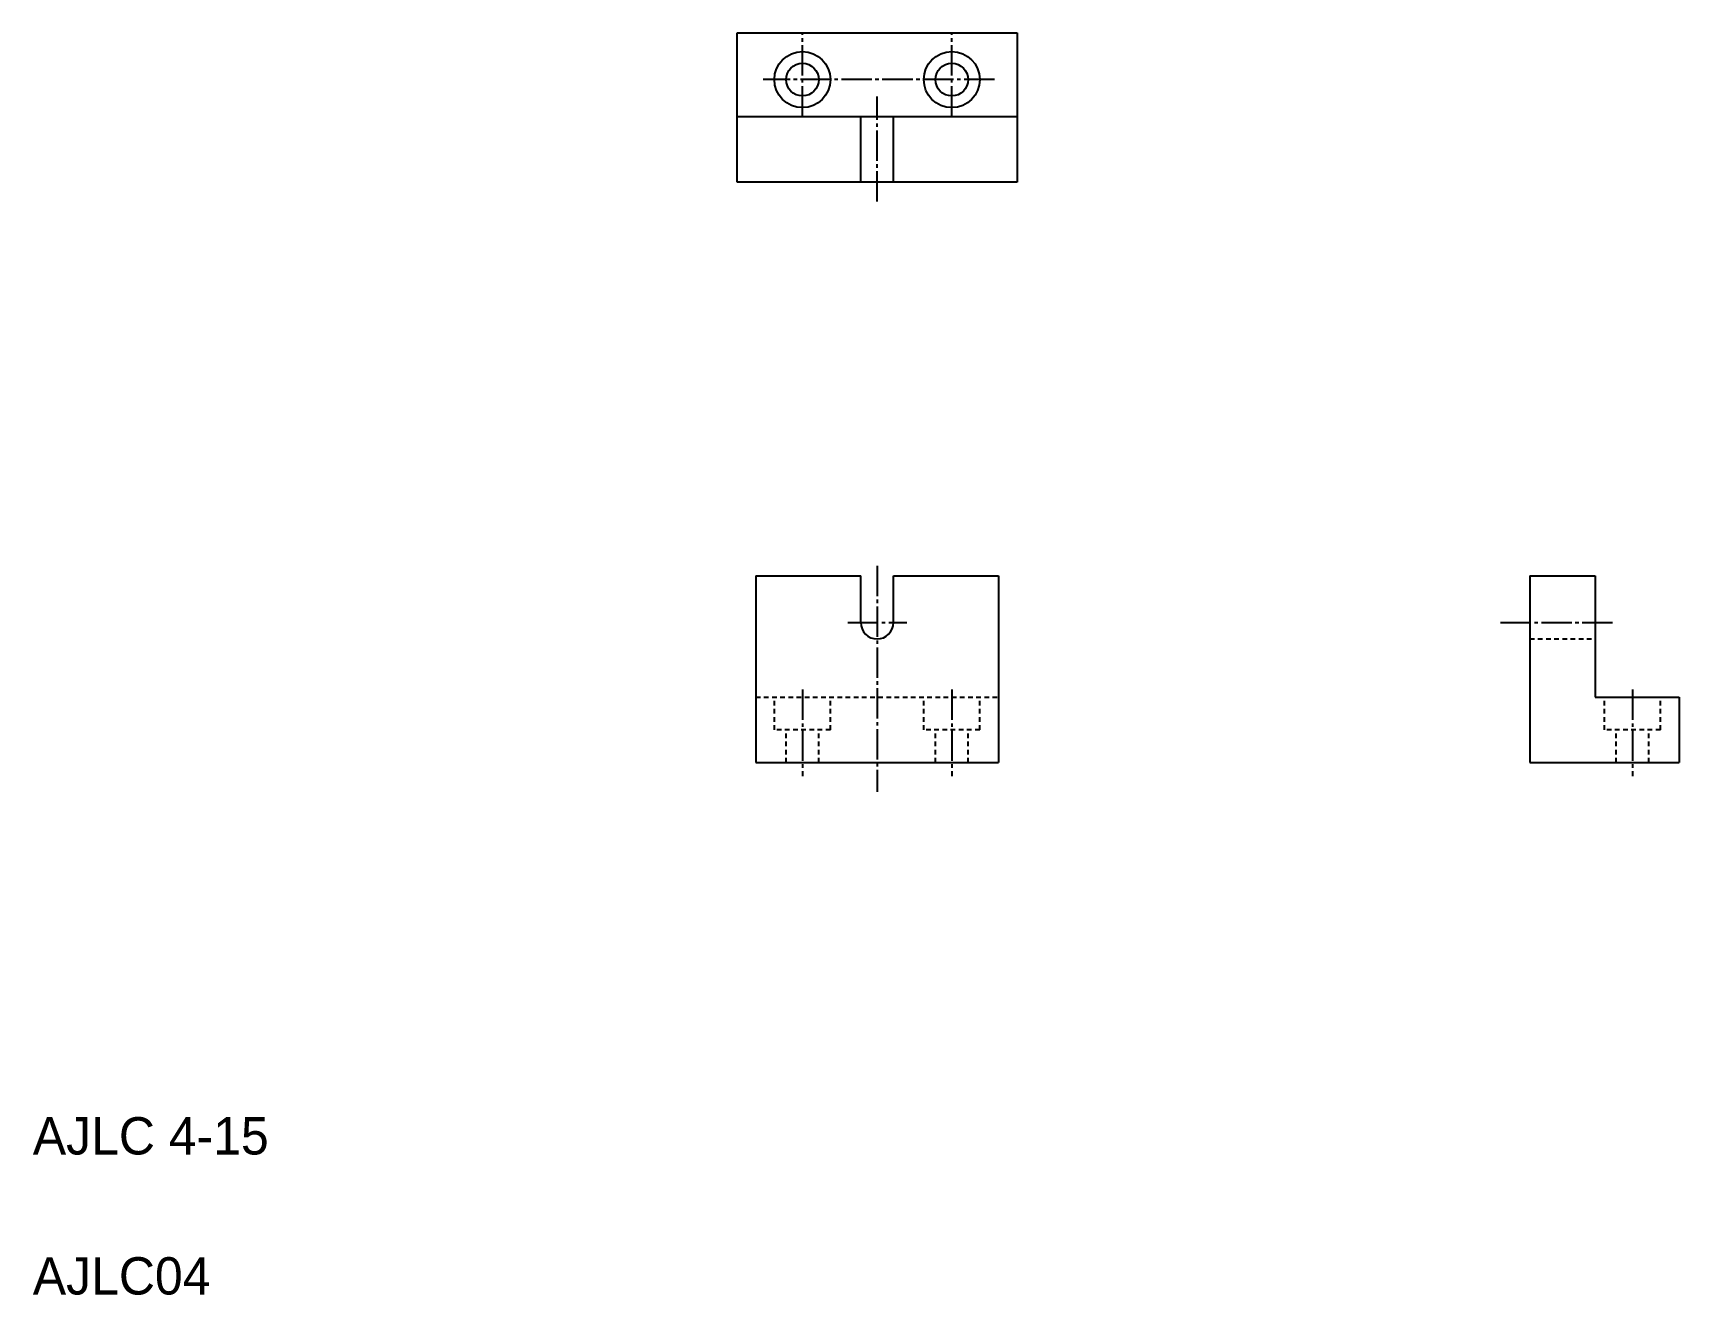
# Model space of a CAD drawing. Extents: x 10 to 186, y 10 to 145.
import ezdxf

# ---------------------------------------------------------------- set-up
doc = ezdxf.new("R2010")
doc.units = 0
doc.header["$LTSCALE"] = 0.25
doc.linetypes.add('CENTER', pattern=[17.5, 13, -1.5, 1.5, -1.5])
doc.linetypes.add('DASHED', pattern=[3.5, 2, -1.5])
doc.layers.get('0').update_dxf_attribs({"linetype": 'CONTINUOUS'})
doc.layers.add('CENTER', color=1, linetype='CENTER')

msp = doc.modelspace()

# ---------------------------------------------------------------- linework, layer by layer
at = {"color": 7, "linetype": 'CONTINUOUS'}
for p, q in [((85.44, 145.13), (115.44, 145.13)), ((85.44, 129.13), (85.44, 145.13)), ((115.44, 145.13), (115.44, 129.13)), ((115.44, 136.13), (85.44, 136.13)), ((98.69, 129.13), (98.69, 136.13)), ((102.19, 129.13), (102.19, 136.13)), ((115.44, 129.13), (85.44, 129.13)), ((87.44, 86.97), (87.44, 66.97)), ((87.44, 86.97), (98.69, 86.97)), ((98.69, 81.97), (98.69, 86.97)), ((102.19, 86.97), (113.44, 86.97)), ((102.19, 81.97), (102.19, 86.97)), ((113.44, 86.97), (113.44, 66.97)), ((170.35, 86.97), (170.35, 66.97)), ((170.35, 86.97), (177.35, 86.97)), ((177.35, 86.97), (177.35, 73.97)), ((177.35, 73.97), (186.35, 73.97)), ((186.35, 73.97), (186.35, 66.97)), ((87.44, 66.97), (113.44, 66.97)), ((170.35, 66.97), (186.35, 66.97))]:
    msp.add_line(p, q, dxfattribs=at)
for p, q in [((100.44, 136.13), (100.44, 136.13)), ((107.94, 136.13), (107.94, 136.13))]:
    msp.add_line(p, q)
at = {"color": 3, "linetype": 'DASHED'}
for p, q in [((170.35, 80.22), (177.35, 80.22)), ((87.44, 73.97), (113.44, 73.97)), ((89.44, 70.47), (89.44, 73.97)), ((95.44, 70.47), (95.44, 73.97)), ((105.44, 70.47), (105.44, 73.97)), ((111.44, 70.47), (111.44, 73.97)), ((178.35, 70.47), (178.35, 73.97)), ((184.35, 70.47), (184.35, 73.97)), ((95.44, 70.47), (89.44, 70.47)), ((90.69, 66.97), (90.69, 70.47)), ((94.19, 66.97), (94.19, 70.47)), ((111.44, 70.47), (105.44, 70.47)), ((106.69, 66.97), (106.69, 70.47)), ((110.19, 66.97), (110.19, 70.47)), ((184.35, 70.47), (178.35, 70.47)), ((179.6, 66.97), (179.6, 70.47)), ((183.1, 66.97), (183.1, 70.47))]:
    msp.add_line(p, q, dxfattribs=at)
at = {"color": 7, "linetype": 'CONTINUOUS'}
for centre, radius in [((92.44, 140.13), 3), ((108.44, 140.13), 3), ((92.44, 140.13), 1.75), ((108.44, 140.13), 1.75)]:
    msp.add_circle(centre, radius, dxfattribs=at)
msp.add_arc((100.44, 81.97), 1.75, 180, 0, dxfattribs=at)
at = {"layer": 'CENTER', "color": 1, "linetype": 'CENTER'}
for p, q in [((92.44, 136.18), (92.44, 145)), ((108.44, 136.18), (108.44, 145)), ((113, 140.13), (88.23, 140.13)), ((100.44, 127.07), (100.44, 138.33)), ((100.44, 88.06), (100.44, 63.85)), ((97.31, 81.97), (103.62, 81.97)), ((167.23, 81.97), (179.42, 81.97)), ((92.44, 74.8), (92.44, 65.53)), ((108.44, 74.8), (108.44, 65.53)), ((181.35, 74.8), (181.35, 65.53))]:
    msp.add_line(p, q, dxfattribs=at)

# ---------------------------------------------------------------- texts
for s, p in [('AJLC 4-15', (10, 25)), ('AJLC04', (10, 10))]:
    msp.add_text(s, height=4).set_placement(p)

doc.saveas('drawing.dxf')
